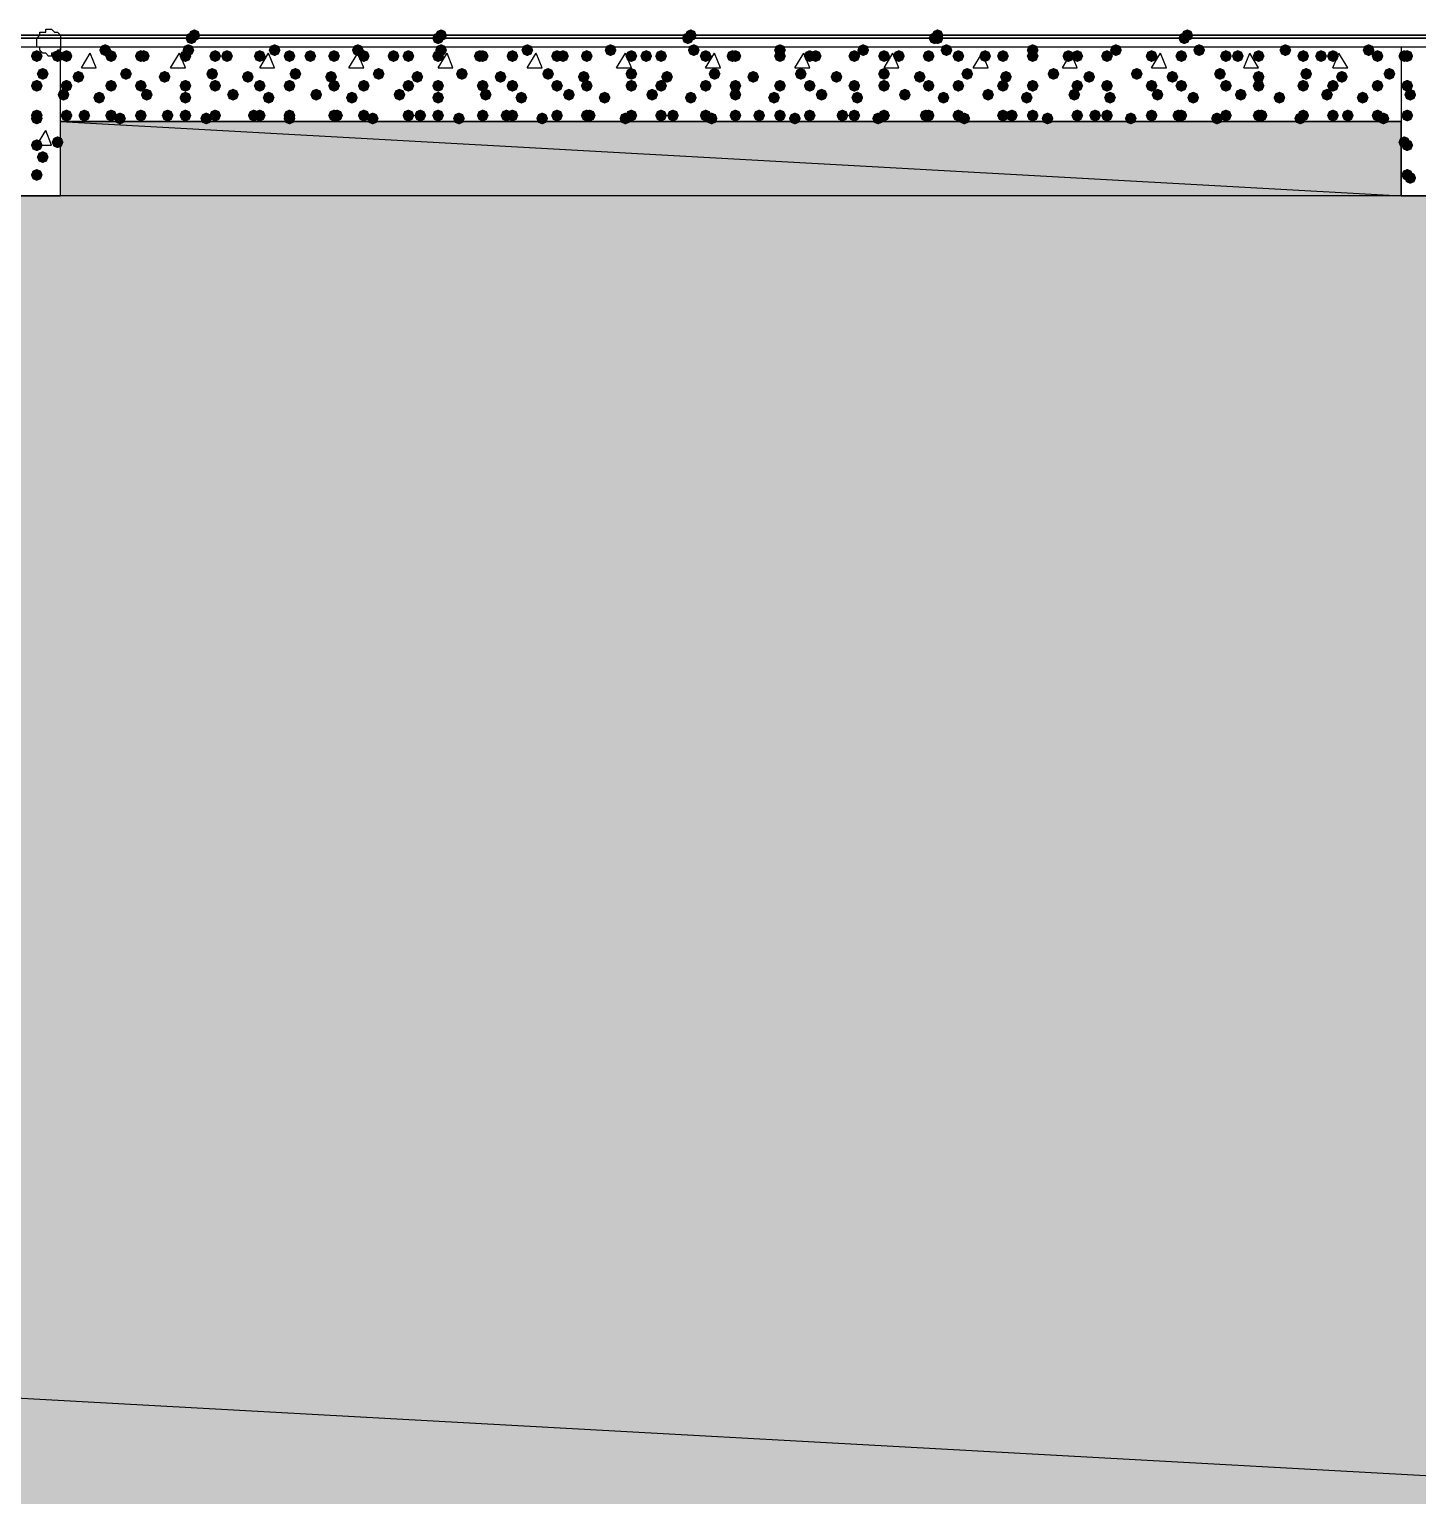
# Model space of a CAD drawing. Header units: millimetres. Extents: x 0 to 420, y 0 to 297.
# Drawn here: x 344.78 to 364.55, y 207.29 to 228.18 of the extents above; entities that cross this region are included whole.
import ezdxf

# ---------------------------------------------------------------- set-up
doc = ezdxf.new("R2010")
doc.units = ezdxf.units.MM
doc.layers.get('0').update_dxf_attribs({"linetype": 'CONTINUOUS'})

msp = doc.modelspace()

# ---------------------------------------------------------------- hatches: boundary and pattern name
at = {"true_color": 0x0000fe}
for points in [[(347.218, 228.092), (347.193129, 228.032204), (347.133333, 228.007333), (347.073537, 228.032204), (347.048667, 228.092), (347.073537, 228.151796), (347.133333, 228.176667), (347.193129, 228.151796)], [(350.731667, 228.092), (350.706796, 228.032204), (350.647, 228.007333), (350.587204, 228.032204), (350.562333, 228.092), (350.587204, 228.151796), (350.647, 228.176667), (350.706796, 228.151796)], [(354.287667, 228.092), (354.262796, 228.032204), (354.203, 228.007333), (354.143204, 228.032204), (354.118333, 228.092), (354.143204, 228.151796), (354.203, 228.176667), (354.262796, 228.151796)], [(357.801333, 228.092), (357.776462, 228.032204), (357.716667, 228.007333), (357.656871, 228.032204), (357.632, 228.092), (357.656871, 228.151796), (357.716667, 228.176667), (357.776462, 228.151796)], [(361.357333, 228.092), (361.332462, 228.032204), (361.272667, 228.007333), (361.212871, 228.032204), (361.188, 228.092), (361.212871, 228.151796), (361.272667, 228.176667), (361.332462, 228.151796)], [(347.175667, 228.049667), (347.150796, 227.989871), (347.091, 227.965), (347.031204, 227.989871), (347.006333, 228.049667), (347.031204, 228.109462), (347.091, 228.134333), (347.150796, 228.109463)], [(347.175667, 228.049667), (347.150796, 227.989871), (347.091, 227.965), (347.031204, 227.989871), (347.006333, 228.049667), (347.031204, 228.109462), (347.091, 228.134333), (347.150796, 228.109463)], [(347.175667, 228.049667), (347.150796, 227.989871), (347.091, 227.965), (347.031204, 227.989871), (347.006333, 228.049667), (347.031204, 228.109462), (347.091, 228.134333), (347.150796, 228.109463)], [(350.689333, 228.049667), (350.664462, 227.989871), (350.604667, 227.965), (350.544871, 227.989871), (350.52, 228.049667), (350.544871, 228.109462), (350.604667, 228.134333), (350.664462, 228.109463)], [(350.689333, 228.049667), (350.664462, 227.989871), (350.604667, 227.965), (350.544871, 227.989871), (350.52, 228.049667), (350.544871, 228.109462), (350.604667, 228.134333), (350.664462, 228.109463)], [(350.689333, 228.049667), (350.664462, 227.989871), (350.604667, 227.965), (350.544871, 227.989871), (350.52, 228.049667), (350.544871, 228.109462), (350.604667, 228.134333), (350.664462, 228.109463)], [(354.245333, 228.049667), (354.220463, 227.989871), (354.160667, 227.965), (354.100871, 227.989871), (354.076, 228.049667), (354.100871, 228.109462), (354.160667, 228.134333), (354.220462, 228.109463)], [(354.245333, 228.049667), (354.220463, 227.989871), (354.160667, 227.965), (354.100871, 227.989871), (354.076, 228.049667), (354.100871, 228.109462), (354.160667, 228.134333), (354.220462, 228.109463)], [(354.245333, 228.049667), (354.220463, 227.989871), (354.160667, 227.965), (354.100871, 227.989871), (354.076, 228.049667), (354.100871, 228.109462), (354.160667, 228.134333), (354.220462, 228.109463)], [(357.759, 228.049667), (357.734129, 227.989871), (357.674333, 227.965), (357.614537, 227.989871), (357.589667, 228.049667), (357.614537, 228.109462), (357.674333, 228.134333), (357.734129, 228.109463)], [(357.759, 228.049667), (357.734129, 227.989871), (357.674333, 227.965), (357.614537, 227.989871), (357.589667, 228.049667), (357.614537, 228.109462), (357.674333, 228.134333), (357.734129, 228.109463)], [(357.801333, 228.049667), (357.776462, 227.989871), (357.716667, 227.965), (357.656871, 227.989871), (357.632, 228.049667), (357.656871, 228.109462), (357.716667, 228.134333), (357.776462, 228.109463)], [(361.315, 228.049667), (361.290129, 227.989871), (361.230333, 227.965), (361.170538, 227.989871), (361.145667, 228.049667), (361.170537, 228.109462), (361.230333, 228.134333), (361.290129, 228.109463)], [(361.315, 228.049667), (361.290129, 227.989871), (361.230333, 227.965), (361.170538, 227.989871), (361.145667, 228.049667), (361.170537, 228.109462), (361.230333, 228.134333), (361.290129, 228.109463)], [(361.315, 228.049667), (361.290129, 227.989871), (361.230333, 227.965), (361.170538, 227.989871), (361.145667, 228.049667), (361.170537, 228.109462), (361.230333, 228.134333), (361.290129, 228.109463)]]:
    msp.add_hatch(color=0, dxfattribs=at).paths.add_polyline_path(points, flags=0)
at = {"true_color": 0x000007}
h = msp.add_hatch(color=0, dxfattribs=at)
h.paths.add_polyline_path([(32.215667, 228.049667), (380.661333, 228.049667)], flags=0)
h.paths.add_polyline_path([(380.661333, 228.049667), (32.215667, 228.049667)], flags=0)
at = {"true_color": 0x000008}
for points in [[(345.948, 227.880333), (345.923129, 227.820537), (345.863333, 227.795667), (345.803537, 227.820537), (345.778667, 227.880333), (345.803537, 227.940129), (345.863333, 227.965), (345.923129, 227.940129)], [(347.133333, 227.880333), (347.108462, 227.820537), (347.048667, 227.795667), (346.988871, 227.820537), (346.964, 227.880333), (346.988871, 227.940129), (347.048667, 227.965), (347.108462, 227.940129)], [(348.361, 227.880333), (348.336129, 227.820537), (348.276333, 227.795667), (348.216537, 227.820537), (348.191667, 227.880333), (348.216537, 227.940129), (348.276333, 227.965), (348.336129, 227.940129)], [(349.546333, 227.880333), (349.521462, 227.820537), (349.461667, 227.795667), (349.401871, 227.820537), (349.377, 227.880333), (349.401871, 227.940129), (349.461667, 227.965), (349.521462, 227.940129)], [(350.731667, 227.880333), (350.706796, 227.820537), (350.647, 227.795667), (350.587204, 227.820537), (350.562333, 227.880333), (350.587204, 227.940129), (350.647, 227.965), (350.706796, 227.940129)], [(351.959333, 227.880333), (351.934463, 227.820537), (351.874667, 227.795667), (351.814871, 227.820537), (351.79, 227.880333), (351.814871, 227.940129), (351.874667, 227.965), (351.934462, 227.940129)], [(353.144667, 227.880333), (353.119796, 227.820537), (353.06, 227.795667), (353.000204, 227.820537), (352.975333, 227.880333), (353.000204, 227.940129), (353.06, 227.965), (353.119796, 227.940129)], [(354.33, 227.880333), (354.305129, 227.820537), (354.245333, 227.795667), (354.185538, 227.820537), (354.160667, 227.880333), (354.185537, 227.940129), (354.245333, 227.965), (354.305129, 227.940129)], [(355.557667, 227.880333), (355.532796, 227.820537), (355.473, 227.795667), (355.413204, 227.820537), (355.388333, 227.880333), (355.413204, 227.940129), (355.473, 227.965), (355.532796, 227.940129)], [(356.743, 227.880333), (356.718129, 227.820537), (356.658333, 227.795667), (356.598538, 227.820537), (356.573667, 227.880333), (356.598537, 227.940129), (356.658333, 227.965), (356.718129, 227.940129)], [(357.928333, 227.880333), (357.903462, 227.820537), (357.843667, 227.795667), (357.783871, 227.820537), (357.759, 227.880333), (357.783871, 227.940129), (357.843667, 227.965), (357.903462, 227.940129)], [(359.156, 227.880333), (359.131129, 227.820537), (359.071333, 227.795667), (359.011537, 227.820537), (358.986667, 227.880333), (359.011537, 227.940129), (359.071333, 227.965), (359.131129, 227.940129)], [(360.341333, 227.880333), (360.316462, 227.820537), (360.256667, 227.795667), (360.196871, 227.820537), (360.172, 227.880333), (360.196871, 227.940129), (360.256667, 227.965), (360.316462, 227.940129)], [(361.526667, 227.880333), (361.501796, 227.820537), (361.442, 227.795667), (361.382204, 227.820537), (361.357333, 227.880333), (361.382204, 227.940129), (361.442, 227.965), (361.501796, 227.940129)], [(362.754333, 227.880333), (362.729462, 227.820537), (362.669667, 227.795667), (362.609871, 227.820537), (362.585, 227.880333), (362.609871, 227.940129), (362.669667, 227.965), (362.729462, 227.940129)], [(363.939667, 227.880333), (363.914796, 227.820537), (363.855, 227.795667), (363.795204, 227.820537), (363.770333, 227.880333), (363.795204, 227.940129), (363.855, 227.965), (363.914796, 227.940129)], [(345.397667, 227.795667), (345.372796, 227.735871), (345.313, 227.711), (345.253204, 227.735871), (345.228333, 227.795667), (345.253204, 227.855462), (345.313, 227.880333), (345.372796, 227.855463)], [(346.032667, 227.795667), (346.007796, 227.735871), (345.948, 227.711), (345.888204, 227.735871), (345.863333, 227.795667), (345.888204, 227.855462), (345.948, 227.880333), (346.007796, 227.855463)], [(346.456, 227.795667), (346.431129, 227.735871), (346.371333, 227.711), (346.311537, 227.735871), (346.286667, 227.795667), (346.311537, 227.855462), (346.371333, 227.880333), (346.431129, 227.855463)], [(346.498333, 227.795667), (346.473462, 227.735871), (346.413667, 227.711), (346.353871, 227.735871), (346.329, 227.795667), (346.353871, 227.855462), (346.413667, 227.880333), (346.473462, 227.855463)], [(347.091, 227.795667), (347.066129, 227.735871), (347.006333, 227.711), (346.946537, 227.735871), (346.921667, 227.795667), (346.946537, 227.855462), (347.006333, 227.880333), (347.066129, 227.855463)], [(347.514333, 227.795667), (347.489462, 227.735871), (347.429667, 227.711), (347.369871, 227.735871), (347.345, 227.795667), (347.369871, 227.855462), (347.429667, 227.880333), (347.489462, 227.855463)], [(347.683667, 227.795667), (347.658796, 227.735871), (347.599, 227.711), (347.539204, 227.735871), (347.514333, 227.795667), (347.539204, 227.855462), (347.599, 227.880333), (347.658796, 227.855463)], [(348.149333, 227.795667), (348.124462, 227.735871), (348.064667, 227.711), (348.004871, 227.735871), (347.98, 227.795667), (348.004871, 227.855462), (348.064667, 227.880333), (348.124462, 227.855463)], [(348.572667, 227.795667), (348.547796, 227.735871), (348.488, 227.711), (348.428204, 227.735871), (348.403333, 227.795667), (348.428204, 227.855462), (348.488, 227.880333), (348.547796, 227.855463)], [(348.869, 227.795667), (348.844129, 227.735871), (348.784333, 227.711), (348.724538, 227.735871), (348.699667, 227.795667), (348.724537, 227.855462), (348.784333, 227.880333), (348.844129, 227.855463)], [(349.207667, 227.795667), (349.182796, 227.735871), (349.123, 227.711), (349.063204, 227.735871), (349.038333, 227.795667), (349.063204, 227.855462), (349.123, 227.880333), (349.182796, 227.855463)], [(349.631, 227.795667), (349.606129, 227.735871), (349.546333, 227.711), (349.486537, 227.735871), (349.461667, 227.795667), (349.486537, 227.855462), (349.546333, 227.880333), (349.606129, 227.855463)], [(350.054333, 227.795667), (350.029462, 227.735871), (349.969667, 227.711), (349.909871, 227.735871), (349.885, 227.795667), (349.909871, 227.855462), (349.969667, 227.880333), (350.029462, 227.855463)], [(350.266, 227.795667), (350.241129, 227.735871), (350.181333, 227.711), (350.121537, 227.735871), (350.096667, 227.795667), (350.121537, 227.855462), (350.181333, 227.880333), (350.241129, 227.855463)], [(350.689333, 227.795667), (350.664462, 227.735871), (350.604667, 227.711), (350.544871, 227.735871), (350.52, 227.795667), (350.544871, 227.855462), (350.604667, 227.880333), (350.664462, 227.855463)], [(351.282, 227.795667), (351.257129, 227.735871), (351.197333, 227.711), (351.137538, 227.735871), (351.112667, 227.795667), (351.137537, 227.855462), (351.197333, 227.880333), (351.257129, 227.855463)], [(351.324333, 227.795667), (351.299462, 227.735871), (351.239667, 227.711), (351.179871, 227.735871), (351.155, 227.795667), (351.179871, 227.855462), (351.239667, 227.880333), (351.299462, 227.855463)], [(351.747667, 227.795667), (351.722796, 227.735871), (351.663, 227.711), (351.603204, 227.735871), (351.578333, 227.795667), (351.603204, 227.855462), (351.663, 227.880333), (351.722796, 227.855463)], [(352.382667, 227.795667), (352.357796, 227.735871), (352.298, 227.711), (352.238204, 227.735871), (352.213333, 227.795667), (352.238204, 227.855462), (352.298, 227.880333), (352.357796, 227.855463)], [(352.467333, 227.795667), (352.442462, 227.735871), (352.382667, 227.711), (352.322871, 227.735871), (352.298, 227.795667), (352.322871, 227.855462), (352.382667, 227.880333), (352.442462, 227.855463)], [(352.806, 227.795667), (352.781129, 227.735871), (352.721333, 227.711), (352.661538, 227.735871), (352.636667, 227.795667), (352.661537, 227.855462), (352.721333, 227.880333), (352.781129, 227.855463)], [(353.441, 227.795667), (353.416129, 227.735871), (353.356333, 227.711), (353.296538, 227.735871), (353.271667, 227.795667), (353.296537, 227.855462), (353.356333, 227.880333), (353.416129, 227.855463)], [(353.652667, 227.795667), (353.627796, 227.735871), (353.568, 227.711), (353.508204, 227.735871), (353.483333, 227.795667), (353.508204, 227.855462), (353.568, 227.880333), (353.627796, 227.855463)], [(353.864333, 227.795667), (353.839462, 227.735871), (353.779667, 227.711), (353.719871, 227.735871), (353.695, 227.795667), (353.719871, 227.855462), (353.779667, 227.880333), (353.839462, 227.855463)], [(354.499333, 227.795667), (354.474462, 227.735871), (354.414667, 227.711), (354.354871, 227.735871), (354.33, 227.795667), (354.354871, 227.855462), (354.414667, 227.880333), (354.474462, 227.855463)], [(354.880333, 227.795667), (354.855462, 227.735871), (354.795667, 227.711), (354.735871, 227.735871), (354.711, 227.795667), (354.735871, 227.855462), (354.795667, 227.880333), (354.855462, 227.855463)], [(354.922667, 227.795667), (354.897796, 227.735871), (354.838, 227.711), (354.778204, 227.735871), (354.753333, 227.795667), (354.778204, 227.855462), (354.838, 227.880333), (354.897796, 227.855463)], [(355.557667, 227.795667), (355.532796, 227.735871), (355.473, 227.711), (355.413204, 227.735871), (355.388333, 227.795667), (355.413204, 227.855462), (355.473, 227.880333), (355.532796, 227.855463)], [(355.981, 227.795667), (355.956129, 227.735871), (355.896333, 227.711), (355.836537, 227.735871), (355.811667, 227.795667), (355.836537, 227.855462), (355.896333, 227.880333), (355.956129, 227.855463)], [(356.065667, 227.795667), (356.040796, 227.735871), (355.981, 227.711), (355.921204, 227.735871), (355.896333, 227.795667), (355.921204, 227.855462), (355.981, 227.880333), (356.040796, 227.855463)], [(356.616, 227.795667), (356.591129, 227.735871), (356.531333, 227.711), (356.471537, 227.735871), (356.446667, 227.795667), (356.471537, 227.855462), (356.531333, 227.880333), (356.591129, 227.855463)], [(357.039333, 227.795667), (357.014462, 227.735871), (356.954667, 227.711), (356.894871, 227.735871), (356.87, 227.795667), (356.894871, 227.855462), (356.954667, 227.880333), (357.014462, 227.855463)], [(357.251, 227.795667), (357.226129, 227.735871), (357.166333, 227.711), (357.106537, 227.735871), (357.081667, 227.795667), (357.106537, 227.855462), (357.166333, 227.880333), (357.226129, 227.855463)], [(357.674333, 227.795667), (357.649462, 227.735871), (357.589667, 227.711), (357.529871, 227.735871), (357.505, 227.795667), (357.529871, 227.855462), (357.589667, 227.880333), (357.649462, 227.855463)], [(358.097667, 227.795667), (358.072796, 227.735871), (358.013, 227.711), (357.953204, 227.735871), (357.928333, 227.795667), (357.953204, 227.855462), (358.013, 227.880333), (358.072796, 227.855463)], [(358.478667, 227.795667), (358.453796, 227.735871), (358.394, 227.711), (358.334204, 227.735871), (358.309333, 227.795667), (358.334204, 227.855462), (358.394, 227.880333), (358.453796, 227.855463)], [(358.732667, 227.795667), (358.707796, 227.735871), (358.648, 227.711), (358.588204, 227.735871), (358.563333, 227.795667), (358.588204, 227.855462), (358.648, 227.880333), (358.707796, 227.855463)], [(359.156, 227.795667), (359.131129, 227.735871), (359.071333, 227.711), (359.011537, 227.735871), (358.986667, 227.795667), (359.011537, 227.855462), (359.071333, 227.880333), (359.131129, 227.855463)], [(359.664, 227.795667), (359.639129, 227.735871), (359.579333, 227.711), (359.519537, 227.735871), (359.494667, 227.795667), (359.519537, 227.855462), (359.579333, 227.880333), (359.639129, 227.855463)], [(359.791, 227.795667), (359.766129, 227.735871), (359.706333, 227.711), (359.646538, 227.735871), (359.621667, 227.795667), (359.646537, 227.855462), (359.706333, 227.880333), (359.766129, 227.855463)], [(360.214333, 227.795667), (360.189462, 227.735871), (360.129667, 227.711), (360.069871, 227.735871), (360.045, 227.795667), (360.069871, 227.855462), (360.129667, 227.880333), (360.189462, 227.855463)], [(360.849333, 227.795667), (360.824462, 227.735871), (360.764667, 227.711), (360.704871, 227.735871), (360.68, 227.795667), (360.704871, 227.855462), (360.764667, 227.880333), (360.824462, 227.855463)], [(360.849333, 227.795667), (360.824462, 227.735871), (360.764667, 227.711), (360.704871, 227.735871), (360.68, 227.795667), (360.704871, 227.855462), (360.764667, 227.880333), (360.824462, 227.855463)], [(361.272667, 227.795667), (361.247796, 227.735871), (361.188, 227.711), (361.128204, 227.735871), (361.103333, 227.795667), (361.128204, 227.855462), (361.188, 227.880333), (361.247796, 227.855463)], [(361.907667, 227.795667), (361.882796, 227.735871), (361.823, 227.711), (361.763204, 227.735871), (361.738333, 227.795667), (361.763204, 227.855462), (361.823, 227.880333), (361.882796, 227.855463)], [(362.077, 227.795667), (362.052129, 227.735871), (361.992333, 227.711), (361.932538, 227.735871), (361.907667, 227.795667), (361.932537, 227.855462), (361.992333, 227.880333), (362.052129, 227.855463)], [(362.373333, 227.795667), (362.348462, 227.735871), (362.288667, 227.711), (362.228871, 227.735871), (362.204, 227.795667), (362.228871, 227.855462), (362.288667, 227.880333), (362.348462, 227.855463)], [(363.008333, 227.795667), (362.983462, 227.735871), (362.923667, 227.711), (362.863871, 227.735871), (362.839, 227.795667), (362.863871, 227.855462), (362.923667, 227.880333), (362.983462, 227.855463)], [(363.262333, 227.795667), (363.237462, 227.735871), (363.177667, 227.711), (363.117871, 227.735871), (363.093, 227.795667), (363.117871, 227.855462), (363.177667, 227.880333), (363.237462, 227.855463)], [(363.431667, 227.795667), (363.406796, 227.735871), (363.347, 227.711), (363.287204, 227.735871), (363.262333, 227.795667), (363.287204, 227.855462), (363.347, 227.880333), (363.406796, 227.855463)], [(364.066667, 227.795667), (364.041796, 227.735871), (363.982, 227.711), (363.922204, 227.735871), (363.897333, 227.795667), (363.922204, 227.855462), (363.982, 227.880333), (364.041796, 227.855463)], [(345.567, 227.499333), (345.542129, 227.439537), (345.482333, 227.414667), (345.422537, 227.439537), (345.397667, 227.499333), (345.422537, 227.559129), (345.482333, 227.584), (345.542129, 227.559129)], [(346.244333, 227.541667), (346.219462, 227.481871), (346.159667, 227.457), (346.099871, 227.481871), (346.075, 227.541667), (346.099871, 227.601462), (346.159667, 227.626333), (346.219462, 227.601463)], [(346.794667, 227.499333), (346.769796, 227.439537), (346.71, 227.414667), (346.650204, 227.439537), (346.625333, 227.499333), (346.650204, 227.559129), (346.71, 227.584), (346.769796, 227.559129)], [(347.472, 227.541667), (347.447129, 227.481871), (347.387333, 227.457), (347.327538, 227.481871), (347.302667, 227.541667), (347.327537, 227.601462), (347.387333, 227.626333), (347.447129, 227.601463)], [(347.98, 227.499333), (347.955129, 227.439537), (347.895333, 227.414667), (347.835537, 227.439537), (347.810667, 227.499333), (347.835537, 227.559129), (347.895333, 227.584), (347.955129, 227.559129)], [(348.657333, 227.541667), (348.632462, 227.481871), (348.572667, 227.457), (348.512871, 227.481871), (348.488, 227.541667), (348.512871, 227.601462), (348.572667, 227.626333), (348.632462, 227.601463)], [(349.165333, 227.499333), (349.140463, 227.439537), (349.080667, 227.414667), (349.020871, 227.439537), (348.996, 227.499333), (349.020871, 227.559129), (349.080667, 227.584), (349.140462, 227.559129)], [(349.842667, 227.541667), (349.817796, 227.481871), (349.758, 227.457), (349.698204, 227.481871), (349.673333, 227.541667), (349.698204, 227.601462), (349.758, 227.626333), (349.817796, 227.601463)], [(350.393, 227.499333), (350.368129, 227.439537), (350.308333, 227.414667), (350.248538, 227.439537), (350.223667, 227.499333), (350.248537, 227.559129), (350.308333, 227.584), (350.368129, 227.559129)], [(351.028, 227.541667), (351.003129, 227.481871), (350.943333, 227.457), (350.883537, 227.481871), (350.858667, 227.541667), (350.883537, 227.601462), (350.943333, 227.626333), (351.003129, 227.601463)], [(351.578333, 227.499333), (351.553463, 227.439537), (351.493667, 227.414667), (351.433871, 227.439537), (351.409, 227.499333), (351.433871, 227.559129), (351.493667, 227.584), (351.553462, 227.559129)], [(352.255667, 227.541667), (352.230796, 227.481871), (352.171, 227.457), (352.111204, 227.481871), (352.086333, 227.541667), (352.111204, 227.601462), (352.171, 227.626333), (352.230796, 227.601463)], [(352.763667, 227.499333), (352.738796, 227.439537), (352.679, 227.414667), (352.619204, 227.439537), (352.594333, 227.499333), (352.619204, 227.559129), (352.679, 227.584), (352.738796, 227.559129)], [(353.441, 227.541667), (353.416129, 227.481871), (353.356333, 227.457), (353.296538, 227.481871), (353.271667, 227.541667), (353.296537, 227.601462), (353.356333, 227.626333), (353.416129, 227.601463)], [(353.949, 227.499333), (353.924129, 227.439537), (353.864333, 227.414667), (353.804537, 227.439537), (353.779667, 227.499333), (353.804537, 227.559129), (353.864333, 227.584), (353.924129, 227.559129)], [(354.626333, 227.541667), (354.601462, 227.481871), (354.541667, 227.457), (354.481871, 227.481871), (354.457, 227.541667), (354.481871, 227.601462), (354.541667, 227.626333), (354.601462, 227.601463)], [(355.176667, 227.499333), (355.151796, 227.439537), (355.092, 227.414667), (355.032204, 227.439537), (355.007333, 227.499333), (355.032204, 227.559129), (355.092, 227.584), (355.151796, 227.559129)], [(355.854, 227.541667), (355.829129, 227.481871), (355.769333, 227.457), (355.709538, 227.481871), (355.684667, 227.541667), (355.709537, 227.601462), (355.769333, 227.626333), (355.829129, 227.601463)], [(356.362, 227.499333), (356.337129, 227.439537), (356.277333, 227.414667), (356.217538, 227.439537), (356.192667, 227.499333), (356.217537, 227.559129), (356.277333, 227.584), (356.337129, 227.559129)], [(357.039333, 227.541667), (357.014462, 227.481871), (356.954667, 227.457), (356.894871, 227.481871), (356.87, 227.541667), (356.894871, 227.601462), (356.954667, 227.626333), (357.014462, 227.601463)], [(357.547333, 227.499333), (357.522462, 227.439537), (357.462667, 227.414667), (357.402871, 227.439537), (357.378, 227.499333), (357.402871, 227.559129), (357.462667, 227.584), (357.522462, 227.559129)], [(358.224667, 227.541667), (358.199796, 227.481871), (358.14, 227.457), (358.080204, 227.481871), (358.055333, 227.541667), (358.080204, 227.601462), (358.14, 227.626333), (358.199796, 227.601463)], [(358.775, 227.499333), (358.750129, 227.439537), (358.690333, 227.414667), (358.630538, 227.439537), (358.605667, 227.499333), (358.630537, 227.559129), (358.690333, 227.584), (358.750129, 227.559129)], [(359.452333, 227.541667), (359.427462, 227.481871), (359.367667, 227.457), (359.307871, 227.481871), (359.283, 227.541667), (359.307871, 227.601462), (359.367667, 227.626333), (359.427462, 227.601463)], [(359.960333, 227.499333), (359.935462, 227.439537), (359.875667, 227.414667), (359.815871, 227.439537), (359.791, 227.499333), (359.815871, 227.559129), (359.875667, 227.584), (359.935462, 227.559129)], [(360.637667, 227.541667), (360.612796, 227.481871), (360.553, 227.457), (360.493204, 227.481871), (360.468333, 227.541667), (360.493204, 227.601462), (360.553, 227.626333), (360.612796, 227.601463)], [(361.145667, 227.499333), (361.120796, 227.439537), (361.061, 227.414667), (361.001204, 227.439537), (360.976333, 227.499333), (361.001204, 227.559129), (361.061, 227.584), (361.120796, 227.559129)], [(361.823, 227.541667), (361.798129, 227.481871), (361.738333, 227.457), (361.678537, 227.481871), (361.653667, 227.541667), (361.678537, 227.601462), (361.738333, 227.626333), (361.798129, 227.601463)], [(362.373333, 227.499333), (362.348462, 227.439537), (362.288667, 227.414667), (362.228871, 227.439537), (362.204, 227.499333), (362.228871, 227.559129), (362.288667, 227.584), (362.348462, 227.559129)], [(363.050667, 227.541667), (363.025796, 227.481871), (362.966, 227.457), (362.906204, 227.481871), (362.881333, 227.541667), (362.906204, 227.601462), (362.966, 227.626333), (363.025796, 227.601463)], [(363.558667, 227.499333), (363.533796, 227.439537), (363.474, 227.414667), (363.414204, 227.439537), (363.389333, 227.499333), (363.414204, 227.559129), (363.474, 227.584), (363.533796, 227.559129)], [(364.236, 227.541667), (364.211129, 227.481871), (364.151333, 227.457), (364.091537, 227.481871), (364.066667, 227.541667), (364.091537, 227.601462), (364.151333, 227.626333), (364.211129, 227.601463)], [(345.355333, 227.245333), (345.330462, 227.185537), (345.270667, 227.160667), (345.210871, 227.185537), (345.186, 227.245333), (345.210871, 227.305129), (345.270667, 227.33), (345.330462, 227.305129)], [(345.397667, 227.372333), (345.372796, 227.312537), (345.313, 227.287667), (345.253204, 227.312537), (345.228333, 227.372333), (345.253204, 227.432129), (345.313, 227.457), (345.372796, 227.432129)], [(346.032667, 227.372333), (346.007796, 227.312537), (345.948, 227.287667), (345.888204, 227.312537), (345.863333, 227.372333), (345.888204, 227.432129), (345.948, 227.457), (346.007796, 227.432129)], [(346.456, 227.372333), (346.431129, 227.312537), (346.371333, 227.287667), (346.311537, 227.312537), (346.286667, 227.372333), (346.311537, 227.432129), (346.371333, 227.457), (346.431129, 227.432129)], [(346.540667, 227.245333), (346.515796, 227.185537), (346.456, 227.160667), (346.396204, 227.185537), (346.371333, 227.245333), (346.396204, 227.305129), (346.456, 227.33), (346.515796, 227.305129)], [(347.091, 227.372333), (347.066129, 227.312537), (347.006333, 227.287667), (346.946537, 227.312537), (346.921667, 227.372333), (346.946537, 227.432129), (347.006333, 227.457), (347.066129, 227.432129)], [(347.514333, 227.372333), (347.489462, 227.312537), (347.429667, 227.287667), (347.369871, 227.312537), (347.345, 227.372333), (347.369871, 227.432129), (347.429667, 227.457), (347.489462, 227.432129)], [(347.768333, 227.245333), (347.743462, 227.185537), (347.683667, 227.160667), (347.623871, 227.185537), (347.599, 227.245333), (347.623871, 227.305129), (347.683667, 227.33), (347.743462, 227.305129)], [(348.149333, 227.372333), (348.124462, 227.312537), (348.064667, 227.287667), (348.004871, 227.312537), (347.98, 227.372333), (348.004871, 227.432129), (348.064667, 227.457), (348.124462, 227.432129)], [(348.572667, 227.372333), (348.547796, 227.312537), (348.488, 227.287667), (348.428204, 227.312537), (348.403333, 227.372333), (348.428204, 227.432129), (348.488, 227.457), (348.547796, 227.432129)], [(348.953667, 227.245333), (348.928796, 227.185537), (348.869, 227.160667), (348.809204, 227.185537), (348.784333, 227.245333), (348.809204, 227.305129), (348.869, 227.33), (348.928796, 227.305129)], [(349.207667, 227.372333), (349.182796, 227.312537), (349.123, 227.287667), (349.063204, 227.312537), (349.038333, 227.372333), (349.063204, 227.432129), (349.123, 227.457), (349.182796, 227.432129)], [(349.631, 227.372333), (349.606129, 227.312537), (349.546333, 227.287667), (349.486537, 227.312537), (349.461667, 227.372333), (349.486537, 227.432129), (349.546333, 227.457), (349.606129, 227.432129)], [(350.139, 227.245333), (350.114129, 227.185537), (350.054333, 227.160667), (349.994537, 227.185537), (349.969667, 227.245333), (349.994537, 227.305129), (350.054333, 227.33), (350.114129, 227.305129)], [(350.266, 227.372333), (350.241129, 227.312537), (350.181333, 227.287667), (350.121537, 227.312537), (350.096667, 227.372333), (350.121537, 227.432129), (350.181333, 227.457), (350.241129, 227.432129)], [(350.689333, 227.372333), (350.664462, 227.312537), (350.604667, 227.287667), (350.544871, 227.312537), (350.52, 227.372333), (350.544871, 227.432129), (350.604667, 227.457), (350.664462, 227.432129)], [(351.324333, 227.372333), (351.299462, 227.312537), (351.239667, 227.287667), (351.179871, 227.312537), (351.155, 227.372333), (351.179871, 227.432129), (351.239667, 227.457), (351.299462, 227.432129)], [(351.366667, 227.245333), (351.341796, 227.185537), (351.282, 227.160667), (351.222204, 227.185537), (351.197333, 227.245333), (351.222204, 227.305129), (351.282, 227.33), (351.341796, 227.305129)], [(351.747667, 227.372333), (351.722796, 227.312537), (351.663, 227.287667), (351.603204, 227.312537), (351.578333, 227.372333), (351.603204, 227.432129), (351.663, 227.457), (351.722796, 227.432129)], [(352.382667, 227.372333), (352.357796, 227.312537), (352.298, 227.287667), (352.238204, 227.312537), (352.213333, 227.372333), (352.238204, 227.432129), (352.298, 227.457), (352.357796, 227.432129)], [(352.552, 227.245333), (352.527129, 227.185537), (352.467333, 227.160667), (352.407537, 227.185537), (352.382667, 227.245333), (352.407537, 227.305129), (352.467333, 227.33), (352.527129, 227.305129)], [(352.806, 227.372333), (352.781129, 227.312537), (352.721333, 227.287667), (352.661538, 227.312537), (352.636667, 227.372333), (352.661537, 227.432129), (352.721333, 227.457), (352.781129, 227.432129)], [(353.441, 227.372333), (353.416129, 227.312537), (353.356333, 227.287667), (353.296538, 227.312537), (353.271667, 227.372333), (353.296537, 227.432129), (353.356333, 227.457), (353.416129, 227.432129)], [(353.737333, 227.245333), (353.712462, 227.185537), (353.652667, 227.160667), (353.592871, 227.185537), (353.568, 227.245333), (353.592871, 227.305129), (353.652667, 227.33), (353.712462, 227.305129)], [(353.864333, 227.372333), (353.839462, 227.312537), (353.779667, 227.287667), (353.719871, 227.312537), (353.695, 227.372333), (353.719871, 227.432129), (353.779667, 227.457), (353.839462, 227.432129)], [(354.499333, 227.372333), (354.474462, 227.312537), (354.414667, 227.287667), (354.354871, 227.312537), (354.33, 227.372333), (354.354871, 227.432129), (354.414667, 227.457), (354.474462, 227.432129)], [(354.922667, 227.372333), (354.897796, 227.312537), (354.838, 227.287667), (354.778204, 227.312537), (354.753333, 227.372333), (354.778204, 227.432129), (354.838, 227.457), (354.897796, 227.432129)], [(354.922667, 227.245333), (354.897796, 227.185537), (354.838, 227.160667), (354.778204, 227.185537), (354.753333, 227.245333), (354.778204, 227.305129), (354.838, 227.33), (354.897796, 227.305129)], [(355.557667, 227.372333), (355.532796, 227.312537), (355.473, 227.287667), (355.413204, 227.312537), (355.388333, 227.372333), (355.413204, 227.432129), (355.473, 227.457), (355.532796, 227.432129)], [(355.981, 227.372333), (355.956129, 227.312537), (355.896333, 227.287667), (355.836537, 227.312537), (355.811667, 227.372333), (355.836537, 227.432129), (355.896333, 227.457), (355.956129, 227.432129)], [(356.150333, 227.245333), (356.125463, 227.185537), (356.065667, 227.160667), (356.005871, 227.185537), (355.981, 227.245333), (356.005871, 227.305129), (356.065667, 227.33), (356.125462, 227.305129)], [(356.616, 227.372333), (356.591129, 227.312537), (356.531333, 227.287667), (356.471537, 227.312537), (356.446667, 227.372333), (356.471537, 227.432129), (356.531333, 227.457), (356.591129, 227.432129)], [(357.039333, 227.372333), (357.014462, 227.312537), (356.954667, 227.287667), (356.894871, 227.312537), (356.87, 227.372333), (356.894871, 227.432129), (356.954667, 227.457), (357.014462, 227.432129)], [(357.335667, 227.245333), (357.310796, 227.185537), (357.251, 227.160667), (357.191204, 227.185537), (357.166333, 227.245333), (357.191204, 227.305129), (357.251, 227.33), (357.310796, 227.305129)], [(357.674333, 227.372333), (357.649462, 227.312537), (357.589667, 227.287667), (357.529871, 227.312537), (357.505, 227.372333), (357.529871, 227.432129), (357.589667, 227.457), (357.649462, 227.432129)], [(358.097667, 227.372333), (358.072796, 227.312537), (358.013, 227.287667), (357.953204, 227.312537), (357.928333, 227.372333), (357.953204, 227.432129), (358.013, 227.457), (358.072796, 227.432129)], [(358.521, 227.245333), (358.496129, 227.185537), (358.436333, 227.160667), (358.376537, 227.185537), (358.351667, 227.245333), (358.376537, 227.305129), (358.436333, 227.33), (358.496129, 227.305129)], [(358.732667, 227.372333), (358.707796, 227.312537), (358.648, 227.287667), (358.588204, 227.312537), (358.563333, 227.372333), (358.588204, 227.432129), (358.648, 227.457), (358.707796, 227.432129)], [(359.156, 227.372333), (359.131129, 227.312537), (359.071333, 227.287667), (359.011537, 227.312537), (358.986667, 227.372333), (359.011537, 227.432129), (359.071333, 227.457), (359.131129, 227.432129)], [(359.748667, 227.245333), (359.723796, 227.185537), (359.664, 227.160667), (359.604204, 227.185537), (359.579333, 227.245333), (359.604204, 227.305129), (359.664, 227.33), (359.723796, 227.305129)], [(359.791, 227.372333), (359.766129, 227.312537), (359.706333, 227.287667), (359.646538, 227.312537), (359.621667, 227.372333), (359.646537, 227.432129), (359.706333, 227.457), (359.766129, 227.432129)], [(360.214333, 227.372333), (360.189462, 227.312537), (360.129667, 227.287667), (360.069871, 227.312537), (360.045, 227.372333), (360.069871, 227.432129), (360.129667, 227.457), (360.189462, 227.432129)], [(360.849333, 227.372333), (360.824462, 227.312537), (360.764667, 227.287667), (360.704871, 227.312537), (360.68, 227.372333), (360.704871, 227.432129), (360.764667, 227.457), (360.824462, 227.432129)], [(360.934, 227.245333), (360.909129, 227.185537), (360.849333, 227.160667), (360.789537, 227.185537), (360.764667, 227.245333), (360.789537, 227.305129), (360.849333, 227.33), (360.909129, 227.305129)], [(361.272667, 227.372333), (361.247796, 227.312537), (361.188, 227.287667), (361.128204, 227.312537), (361.103333, 227.372333), (361.128204, 227.432129), (361.188, 227.457), (361.247796, 227.432129)], [(361.907667, 227.372333), (361.882796, 227.312537), (361.823, 227.287667), (361.763204, 227.312537), (361.738333, 227.372333), (361.763204, 227.432129), (361.823, 227.457), (361.882796, 227.432129)], [(362.119333, 227.245333), (362.094462, 227.185537), (362.034667, 227.160667), (361.974871, 227.185537), (361.95, 227.245333), (361.974871, 227.305129), (362.034667, 227.33), (362.094462, 227.305129)], [(362.373333, 227.372333), (362.348462, 227.312537), (362.288667, 227.287667), (362.228871, 227.312537), (362.204, 227.372333), (362.228871, 227.432129), (362.288667, 227.457), (362.348462, 227.432129)], [(363.008333, 227.372333), (362.983462, 227.312537), (362.923667, 227.287667), (362.863871, 227.312537), (362.839, 227.372333), (362.863871, 227.432129), (362.923667, 227.457), (362.983462, 227.432129)], [(363.347, 227.245333), (363.322129, 227.185537), (363.262333, 227.160667), (363.202538, 227.185537), (363.177667, 227.245333), (363.202537, 227.305129), (363.262333, 227.33), (363.322129, 227.305129)], [(363.431667, 227.372333), (363.406796, 227.312537), (363.347, 227.287667), (363.287204, 227.312537), (363.262333, 227.372333), (363.287204, 227.432129), (363.347, 227.457), (363.406796, 227.432129)], [(364.066667, 227.372333), (364.041796, 227.312537), (363.982, 227.287667), (363.922204, 227.312537), (363.897333, 227.372333), (363.922204, 227.432129), (363.982, 227.457), (364.041796, 227.432129)], [(345.863333, 227.203), (345.838462, 227.143204), (345.778667, 227.118333), (345.718871, 227.143204), (345.694, 227.203), (345.718871, 227.262796), (345.778667, 227.287667), (345.838462, 227.262796)], [(347.091, 227.203), (347.066129, 227.143204), (347.006333, 227.118333), (346.946537, 227.143204), (346.921667, 227.203), (346.946537, 227.262796), (347.006333, 227.287667), (347.066129, 227.262796)], [(348.276333, 227.203), (348.251463, 227.143204), (348.191667, 227.118333), (348.131871, 227.143204), (348.107, 227.203), (348.131871, 227.262796), (348.191667, 227.287667), (348.251462, 227.262796)], [(349.461667, 227.203), (349.436796, 227.143204), (349.377, 227.118333), (349.317204, 227.143204), (349.292333, 227.203), (349.317204, 227.262796), (349.377, 227.287667), (349.436796, 227.262796)], [(350.689333, 227.203), (350.664462, 227.143204), (350.604667, 227.118333), (350.544871, 227.143204), (350.52, 227.203), (350.544871, 227.262796), (350.604667, 227.287667), (350.664462, 227.262796)], [(351.874667, 227.203), (351.849796, 227.143204), (351.79, 227.118333), (351.730204, 227.143204), (351.705333, 227.203), (351.730204, 227.262796), (351.79, 227.287667), (351.849796, 227.262796)], [(353.06, 227.203), (353.035129, 227.143204), (352.975333, 227.118333), (352.915538, 227.143204), (352.890667, 227.203), (352.915537, 227.262796), (352.975333, 227.287667), (353.035129, 227.262796)], [(354.287667, 227.203), (354.262796, 227.143204), (354.203, 227.118333), (354.143204, 227.143204), (354.118333, 227.203), (354.143204, 227.262796), (354.203, 227.287667), (354.262796, 227.262796)], [(355.473, 227.203), (355.448129, 227.143204), (355.388333, 227.118333), (355.328538, 227.143204), (355.303667, 227.203), (355.328537, 227.262796), (355.388333, 227.287667), (355.448129, 227.262796)], [(356.658333, 227.203), (356.633462, 227.143204), (356.573667, 227.118333), (356.513871, 227.143204), (356.489, 227.203), (356.513871, 227.262796), (356.573667, 227.287667), (356.633462, 227.262796)], [(357.886, 227.203), (357.861129, 227.143204), (357.801333, 227.118333), (357.741537, 227.143204), (357.716667, 227.203), (357.741537, 227.262796), (357.801333, 227.287667), (357.861129, 227.262796)], [(359.071333, 227.203), (359.046462, 227.143204), (358.986667, 227.118333), (358.926871, 227.143204), (358.902, 227.203), (358.926871, 227.262796), (358.986667, 227.287667), (359.046462, 227.262796)], [(360.256667, 227.203), (360.231796, 227.143204), (360.172, 227.118333), (360.112204, 227.143204), (360.087333, 227.203), (360.112204, 227.262796), (360.172, 227.287667), (360.231796, 227.262796)], [(361.442, 227.203), (361.417129, 227.143204), (361.357333, 227.118333), (361.297537, 227.143204), (361.272667, 227.203), (361.297537, 227.262796), (361.357333, 227.287667), (361.417129, 227.262796)], [(362.669667, 227.203), (362.644796, 227.143204), (362.585, 227.118333), (362.525204, 227.143204), (362.500333, 227.203), (362.525204, 227.262796), (362.585, 227.287667), (362.644796, 227.262796)], [(363.855, 227.203), (363.830129, 227.143204), (363.770333, 227.118333), (363.710537, 227.143204), (363.685667, 227.203), (363.710537, 227.262796), (363.770333, 227.287667), (363.830129, 227.262796)], [(345.397667, 226.949), (345.372796, 226.889204), (345.313, 226.864333), (345.253204, 226.889204), (345.228333, 226.949), (345.253204, 227.008796), (345.313, 227.033667), (345.372796, 227.008796)], [(345.651667, 226.949), (345.626796, 226.889204), (345.567, 226.864333), (345.507204, 226.889204), (345.482333, 226.949), (345.507204, 227.008796), (345.567, 227.033667), (345.626796, 227.008796)], [(346.032667, 226.949), (346.007796, 226.889204), (345.948, 226.864333), (345.888204, 226.889204), (345.863333, 226.949), (345.888204, 227.008796), (345.948, 227.033667), (346.007796, 227.008796)], [(346.159667, 226.906667), (346.134796, 226.846871), (346.075, 226.822), (346.015204, 226.846871), (345.990333, 226.906667), (346.015204, 226.966462), (346.075, 226.991333), (346.134796, 226.966463)], [(346.456, 226.949), (346.431129, 226.889204), (346.371333, 226.864333), (346.311537, 226.889204), (346.286667, 226.949), (346.311537, 227.008796), (346.371333, 227.033667), (346.431129, 227.008796)], [(346.837, 226.949), (346.812129, 226.889204), (346.752333, 226.864333), (346.692538, 226.889204), (346.667667, 226.949), (346.692537, 227.008796), (346.752333, 227.033667), (346.812129, 227.008796)], [(347.091, 226.949), (347.066129, 226.889204), (347.006333, 226.864333), (346.946537, 226.889204), (346.921667, 226.949), (346.946537, 227.008796), (347.006333, 227.033667), (347.066129, 227.008796)], [(347.387333, 226.906667), (347.362462, 226.846871), (347.302667, 226.822), (347.242871, 226.846871), (347.218, 226.906667), (347.242871, 226.966462), (347.302667, 226.991333), (347.362462, 226.966463)], [(347.514333, 226.949), (347.489462, 226.889204), (347.429667, 226.864333), (347.369871, 226.889204), (347.345, 226.949), (347.369871, 227.008796), (347.429667, 227.033667), (347.489462, 227.008796)], [(348.064667, 226.949), (348.039796, 226.889204), (347.98, 226.864333), (347.920204, 226.889204), (347.895333, 226.949), (347.920204, 227.008796), (347.98, 227.033667), (348.039796, 227.008796)], [(348.149333, 226.949), (348.124462, 226.889204), (348.064667, 226.864333), (348.004871, 226.889204), (347.98, 226.949), (348.004871, 227.008796), (348.064667, 227.033667), (348.124462, 227.008796)], [(348.572667, 226.949), (348.547796, 226.889204), (348.488, 226.864333), (348.428204, 226.889204), (348.403333, 226.949), (348.428204, 227.008796), (348.488, 227.033667), (348.547796, 227.008796)], [(348.572667, 226.906667), (348.547796, 226.846871), (348.488, 226.822), (348.428204, 226.846871), (348.403333, 226.906667), (348.428204, 226.966462), (348.488, 226.991333), (348.547796, 226.966463)], [(349.207667, 226.949), (349.182796, 226.889204), (349.123, 226.864333), (349.063204, 226.889204), (349.038333, 226.949), (349.063204, 227.008796), (349.123, 227.033667), (349.182796, 227.008796)], [(349.25, 226.949), (349.225129, 226.889204), (349.165333, 226.864333), (349.105537, 226.889204), (349.080667, 226.949), (349.105537, 227.008796), (349.165333, 227.033667), (349.225129, 227.008796)], [(349.631, 226.949), (349.606129, 226.889204), (349.546333, 226.864333), (349.486537, 226.889204), (349.461667, 226.949), (349.486537, 227.008796), (349.546333, 227.033667), (349.606129, 227.008796)], [(349.758, 226.906667), (349.733129, 226.846871), (349.673333, 226.822), (349.613538, 226.846871), (349.588667, 226.906667), (349.613537, 226.966462), (349.673333, 226.991333), (349.733129, 226.966463)], [(350.266, 226.949), (350.241129, 226.889204), (350.181333, 226.864333), (350.121537, 226.889204), (350.096667, 226.949), (350.121537, 227.008796), (350.181333, 227.033667), (350.241129, 227.008796)], [(350.435333, 226.949), (350.410462, 226.889204), (350.350667, 226.864333), (350.290871, 226.889204), (350.266, 226.949), (350.290871, 227.008796), (350.350667, 227.033667), (350.410462, 227.008796)], [(350.689333, 226.949), (350.664462, 226.889204), (350.604667, 226.864333), (350.544871, 226.889204), (350.52, 226.949), (350.544871, 227.008796), (350.604667, 227.033667), (350.664462, 227.008796)], [(350.985667, 226.906667), (350.960796, 226.846871), (350.901, 226.822), (350.841204, 226.846871), (350.816333, 226.906667), (350.841204, 226.966462), (350.901, 226.991333), (350.960796, 226.966463)], [(351.324333, 226.949), (351.299462, 226.889204), (351.239667, 226.864333), (351.179871, 226.889204), (351.155, 226.949), (351.179871, 227.008796), (351.239667, 227.033667), (351.299462, 227.008796)], [(351.663, 226.949), (351.638129, 226.889204), (351.578333, 226.864333), (351.518537, 226.889204), (351.493667, 226.949), (351.518537, 227.008796), (351.578333, 227.033667), (351.638129, 227.008796)], [(351.747667, 226.949), (351.722796, 226.889204), (351.663, 226.864333), (351.603204, 226.889204), (351.578333, 226.949), (351.603204, 227.008796), (351.663, 227.033667), (351.722796, 227.008796)], [(352.171, 226.906667), (352.146129, 226.846871), (352.086333, 226.822), (352.026538, 226.846871), (352.001667, 226.906667), (352.026537, 226.966462), (352.086333, 226.991333), (352.146129, 226.966463)], [(352.382667, 226.949), (352.357796, 226.889204), (352.298, 226.864333), (352.238204, 226.889204), (352.213333, 226.949), (352.238204, 227.008796), (352.298, 227.033667), (352.357796, 227.008796)], [(352.806, 226.949), (352.781129, 226.889204), (352.721333, 226.864333), (352.661538, 226.889204), (352.636667, 226.949), (352.661537, 227.008796), (352.721333, 227.033667), (352.781129, 227.008796)], [(352.848333, 226.949), (352.823463, 226.889204), (352.763667, 226.864333), (352.703871, 226.889204), (352.679, 226.949), (352.703871, 227.008796), (352.763667, 227.033667), (352.823462, 227.008796)], [(353.356333, 226.906667), (353.331462, 226.846871), (353.271667, 226.822), (353.211871, 226.846871), (353.187, 226.906667), (353.211871, 226.966462), (353.271667, 226.991333), (353.331462, 226.966463)], [(353.441, 226.949), (353.416129, 226.889204), (353.356333, 226.864333), (353.296538, 226.889204), (353.271667, 226.949), (353.296537, 227.008796), (353.356333, 227.033667), (353.416129, 227.008796)], [(353.864333, 226.949), (353.839462, 226.889204), (353.779667, 226.864333), (353.719871, 226.889204), (353.695, 226.949), (353.719871, 227.008796), (353.779667, 227.033667), (353.839462, 227.008796)], [(354.033667, 226.949), (354.008796, 226.889204), (353.949, 226.864333), (353.889204, 226.889204), (353.864333, 226.949), (353.889204, 227.008796), (353.949, 227.033667), (354.008796, 227.008796)], [(354.499333, 226.949), (354.474462, 226.889204), (354.414667, 226.864333), (354.354871, 226.889204), (354.33, 226.949), (354.354871, 227.008796), (354.414667, 227.033667), (354.474462, 227.008796)], [(354.584, 226.906667), (354.559129, 226.846871), (354.499333, 226.822), (354.439537, 226.846871), (354.414667, 226.906667), (354.439537, 226.966462), (354.499333, 226.991333), (354.559129, 226.966463)], [(354.922667, 226.949), (354.897796, 226.889204), (354.838, 226.864333), (354.778204, 226.889204), (354.753333, 226.949), (354.778204, 227.008796), (354.838, 227.033667), (354.897796, 227.008796)], [(355.261333, 226.949), (355.236463, 226.889204), (355.176667, 226.864333), (355.116871, 226.889204), (355.092, 226.949), (355.116871, 227.008796), (355.176667, 227.033667), (355.236462, 227.008796)], [(355.557667, 226.949), (355.532796, 226.889204), (355.473, 226.864333), (355.413204, 226.889204), (355.388333, 226.949), (355.413204, 227.008796), (355.473, 227.033667), (355.532796, 227.008796)], [(355.769333, 226.906667), (355.744462, 226.846871), (355.684667, 226.822), (355.624871, 226.846871), (355.6, 226.906667), (355.624871, 226.966462), (355.684667, 226.991333), (355.744462, 226.966463)], [(355.981, 226.949), (355.956129, 226.889204), (355.896333, 226.864333), (355.836537, 226.889204), (355.811667, 226.949), (355.836537, 227.008796), (355.896333, 227.033667), (355.956129, 227.008796)], [(356.446667, 226.949), (356.421796, 226.889204), (356.362, 226.864333), (356.302204, 226.889204), (356.277333, 226.949), (356.302204, 227.008796), (356.362, 227.033667), (356.421796, 227.008796)], [(356.616, 226.949), (356.591129, 226.889204), (356.531333, 226.864333), (356.471537, 226.889204), (356.446667, 226.949), (356.471537, 227.008796), (356.531333, 227.033667), (356.591129, 227.008796)], [(356.954667, 226.906667), (356.929796, 226.846871), (356.87, 226.822), (356.810204, 226.846871), (356.785333, 226.906667), (356.810204, 226.966462), (356.87, 226.991333), (356.929796, 226.966463)], [(357.039333, 226.949), (357.014462, 226.889204), (356.954667, 226.864333), (356.894871, 226.889204), (356.87, 226.949), (356.894871, 227.008796), (356.954667, 227.033667), (357.014462, 227.008796)], [(357.632, 226.949), (357.607129, 226.889204), (357.547333, 226.864333), (357.487538, 226.889204), (357.462667, 226.949), (357.487537, 227.008796), (357.547333, 227.033667), (357.607129, 227.008796)], [(357.674333, 226.949), (357.649462, 226.889204), (357.589667, 226.864333), (357.529871, 226.889204), (357.505, 226.949), (357.529871, 227.008796), (357.589667, 227.033667), (357.649462, 227.008796)], [(358.097667, 226.949), (358.072796, 226.889204), (358.013, 226.864333), (357.953204, 226.889204), (357.928333, 226.949), (357.953204, 227.008796), (358.013, 227.033667), (358.072796, 227.008796)], [(358.182333, 226.906667), (358.157462, 226.846871), (358.097667, 226.822), (358.037871, 226.846871), (358.013, 226.906667), (358.037871, 226.966462), (358.097667, 226.991333), (358.157462, 226.966463)], [(358.732667, 226.949), (358.707796, 226.889204), (358.648, 226.864333), (358.588204, 226.889204), (358.563333, 226.949), (358.588204, 227.008796), (358.648, 227.033667), (358.707796, 227.008796)], [(358.859667, 226.949), (358.834796, 226.889204), (358.775, 226.864333), (358.715204, 226.889204), (358.690333, 226.949), (358.715204, 227.008796), (358.775, 227.033667), (358.834796, 227.008796)], [(359.156, 226.949), (359.131129, 226.889204), (359.071333, 226.864333), (359.011537, 226.889204), (358.986667, 226.949), (359.011537, 227.008796), (359.071333, 227.033667), (359.131129, 227.008796)], [(359.367667, 226.906667), (359.342796, 226.846871), (359.283, 226.822), (359.223204, 226.846871), (359.198333, 226.906667), (359.223204, 226.966462), (359.283, 226.991333), (359.342796, 226.966463)], [(359.791, 226.949), (359.766129, 226.889204), (359.706333, 226.864333), (359.646538, 226.889204), (359.621667, 226.949), (359.646537, 227.008796), (359.706333, 227.033667), (359.766129, 227.008796)], [(360.045, 226.949), (360.020129, 226.889204), (359.960333, 226.864333), (359.900538, 226.889204), (359.875667, 226.949), (359.900537, 227.008796), (359.960333, 227.033667), (360.020129, 227.008796)], [(360.214333, 226.949), (360.189462, 226.889204), (360.129667, 226.864333), (360.069871, 226.889204), (360.045, 226.949), (360.069871, 227.008796), (360.129667, 227.033667), (360.189462, 227.008796)], [(360.553, 226.906667), (360.528129, 226.846871), (360.468333, 226.822), (360.408537, 226.846871), (360.383667, 226.906667), (360.408537, 226.966462), (360.468333, 226.991333), (360.528129, 226.966463)], [(360.849333, 226.949), (360.824462, 226.889204), (360.764667, 226.864333), (360.704871, 226.889204), (360.68, 226.949), (360.704871, 227.008796), (360.764667, 227.033667), (360.824462, 227.008796)], [(361.230333, 226.949), (361.205462, 226.889204), (361.145667, 226.864333), (361.085871, 226.889204), (361.061, 226.949), (361.085871, 227.008796), (361.145667, 227.033667), (361.205462, 227.008796)], [(361.272667, 226.949), (361.247796, 226.889204), (361.188, 226.864333), (361.128204, 226.889204), (361.103333, 226.949), (361.128204, 227.008796), (361.188, 227.033667), (361.247796, 227.008796)], [(361.780667, 226.906667), (361.755796, 226.846871), (361.696, 226.822), (361.636204, 226.846871), (361.611333, 226.906667), (361.636204, 226.966462), (361.696, 226.991333), (361.755796, 226.966463)], [(361.907667, 226.949), (361.882796, 226.889204), (361.823, 226.864333), (361.763204, 226.889204), (361.738333, 226.949), (361.763204, 227.008796), (361.823, 227.033667), (361.882796, 227.008796)], [(362.373333, 226.949), (362.348462, 226.889204), (362.288667, 226.864333), (362.228871, 226.889204), (362.204, 226.949), (362.228871, 227.008796), (362.288667, 227.033667), (362.348462, 227.008796)], [(362.415667, 226.949), (362.390796, 226.889204), (362.331, 226.864333), (362.271204, 226.889204), (362.246333, 226.949), (362.271204, 227.008796), (362.331, 227.033667), (362.390796, 227.008796)], [(362.966, 226.906667), (362.941129, 226.846871), (362.881333, 226.822), (362.821537, 226.846871), (362.796667, 226.906667), (362.821537, 226.966462), (362.881333, 226.991333), (362.941129, 226.966463)], [(363.008333, 226.949), (362.983462, 226.889204), (362.923667, 226.864333), (362.863871, 226.889204), (362.839, 226.949), (362.863871, 227.008796), (362.923667, 227.033667), (362.983462, 227.008796)], [(363.431667, 226.949), (363.406796, 226.889204), (363.347, 226.864333), (363.287204, 226.889204), (363.262333, 226.949), (363.287204, 227.008796), (363.347, 227.033667), (363.406796, 227.008796)], [(363.643333, 226.949), (363.618462, 226.889204), (363.558667, 226.864333), (363.498871, 226.889204), (363.474, 226.949), (363.498871, 227.008796), (363.558667, 227.033667), (363.618462, 227.008796)], [(364.066667, 226.949), (364.041796, 226.889204), (363.982, 226.864333), (363.922204, 226.889204), (363.897333, 226.949), (363.922204, 227.008796), (363.982, 227.033667), (364.041796, 227.008796)], [(364.151333, 226.906667), (364.126463, 226.846871), (364.066667, 226.822), (364.006871, 226.846871), (363.982, 226.906667), (364.006871, 226.966462), (364.066667, 226.991333), (364.126462, 226.966463)]]:
    msp.add_hatch(color=0, dxfattribs=at).paths.add_polyline_path(points, flags=0)
at = {"true_color": 0x000007}
for points in [[(344.974333, 227.795667), (344.949462, 227.735871), (344.889667, 227.711), (344.829871, 227.735871), (344.805, 227.795667), (344.829871, 227.855462), (344.889667, 227.880333), (344.949462, 227.855463)], [(345.270667, 227.795667), (345.245796, 227.735871), (345.186, 227.711), (345.126204, 227.735871), (345.101333, 227.795667), (345.126204, 227.855462), (345.186, 227.880333), (345.245796, 227.855463)], [(364.447667, 227.795667), (364.422796, 227.735871), (364.363, 227.711), (364.303204, 227.735871), (364.278333, 227.795667), (364.303204, 227.855462), (364.363, 227.880333), (364.422796, 227.855463)], [(364.49, 227.795667), (364.465129, 227.735871), (364.405333, 227.711), (364.345537, 227.735871), (364.320667, 227.795667), (364.345537, 227.855462), (364.405333, 227.880333), (364.465129, 227.855463)], [(345.059, 227.541667), (345.034129, 227.481871), (344.974333, 227.457), (344.914537, 227.481871), (344.889667, 227.541667), (344.914537, 227.601462), (344.974333, 227.626333), (345.034129, 227.601463)], [(344.974333, 227.372333), (344.949462, 227.312537), (344.889667, 227.287667), (344.829871, 227.312537), (344.805, 227.372333), (344.829871, 227.432129), (344.889667, 227.457), (344.949462, 227.432129)], [(364.49, 227.372333), (364.465129, 227.312537), (364.405333, 227.287667), (364.345537, 227.312537), (364.320667, 227.372333), (364.345537, 227.432129), (364.405333, 227.457), (364.465129, 227.432129)], [(364.532333, 227.245333), (364.507462, 227.185537), (364.447667, 227.160667), (364.387871, 227.185537), (364.363, 227.245333), (364.387871, 227.305129), (364.447667, 227.33), (364.507462, 227.305129)], [(344.974333, 226.949), (344.949462, 226.889204), (344.889667, 226.864333), (344.829871, 226.889204), (344.805, 226.949), (344.829871, 227.008796), (344.889667, 227.033667), (344.949462, 227.008796)], [(344.974333, 226.906667), (344.949462, 226.846871), (344.889667, 226.822), (344.829871, 226.846871), (344.805, 226.906667), (344.829871, 226.966462), (344.889667, 226.991333), (344.949462, 226.966463)], [(364.49, 226.949), (364.465129, 226.889204), (364.405333, 226.864333), (364.345537, 226.889204), (364.320667, 226.949), (364.345537, 227.008796), (364.405333, 227.033667), (364.465129, 227.008796)], [(344.974333, 226.525667), (344.949462, 226.465871), (344.889667, 226.441), (344.829871, 226.465871), (344.805, 226.525667), (344.829871, 226.585462), (344.889667, 226.610333), (344.949462, 226.585463)], [(345.270667, 226.568), (345.245796, 226.508204), (345.186, 226.483333), (345.126204, 226.508204), (345.101333, 226.568), (345.126204, 226.627796), (345.186, 226.652667), (345.245796, 226.627796)], [(364.447667, 226.568), (364.422796, 226.508204), (364.363, 226.483333), (364.303204, 226.508204), (364.278333, 226.568), (364.303204, 226.627796), (364.363, 226.652667), (364.422796, 226.627796)], [(364.49, 226.525667), (364.465129, 226.465871), (364.405333, 226.441), (364.345537, 226.465871), (364.320667, 226.525667), (364.345537, 226.585462), (364.405333, 226.610333), (364.465129, 226.585463)], [(345.059, 226.356333), (345.034129, 226.296537), (344.974333, 226.271667), (344.914537, 226.296537), (344.889667, 226.356333), (344.914537, 226.416129), (344.974333, 226.441), (345.034129, 226.416129)], [(344.974333, 226.102333), (344.949462, 226.042537), (344.889667, 226.017667), (344.829871, 226.042537), (344.805, 226.102333), (344.829871, 226.162129), (344.889667, 226.187), (344.949462, 226.162129)], [(364.49, 226.102333), (364.465129, 226.042537), (364.405333, 226.017667), (364.345537, 226.042537), (364.320667, 226.102333), (364.345537, 226.162129), (364.405333, 226.187), (364.465129, 226.162129)], [(364.532333, 226.06), (364.507462, 226.000204), (364.447667, 225.975333), (364.387871, 226.000204), (364.363, 226.06), (364.387871, 226.119796), (364.447667, 226.144667), (364.507462, 226.119796)]]:
    msp.add_hatch(color=0, dxfattribs=at).paths.add_polyline_path(points, flags=0)
at = {"true_color": 0x000008}
h = msp.add_hatch(color=0, dxfattribs=at)
h.paths.add_polyline_path([(364.320667, 226.864333), (345.228333, 226.864333), (364.320667, 225.806)], flags=0)
h.paths.add_polyline_path([(345.228333, 226.864333), (364.320667, 225.806), (345.228333, 225.806)], flags=0)
h = msp.add_hatch(color=0, dxfattribs=at)
h.paths.add_polyline_path([(379.518333, 225.806), (33.401, 225.806), (379.518333, 206.756)], flags=0)
h.paths.add_polyline_path([(33.401, 225.806), (379.518333, 206.756), (33.401, 206.756)], flags=0)

# ---------------------------------------------------------------- linework, layer by layer
at = {"color": 0, "true_color": 0x000007}
for points in [[(345.228333, 228.007333), (345.228333, 227.965), (345.228333, 227.922667), (345.228333, 227.880333), (345.186, 227.880333), (345.186, 227.838), (345.143667, 227.838), (345.101333, 227.838), (345.101333, 227.795667), (345.059, 227.795667), (345.016667, 227.838), (344.974333, 227.838), (344.932, 227.880333), (344.932, 227.922667), (344.889667, 227.922667), (344.889667, 227.965), (344.889667, 228.007333), (344.889667, 228.049667), (344.932, 228.092), (344.932, 228.134333), (344.974333, 228.134333), (345.016667, 228.134333), (345.016667, 228.176667), (345.059, 228.176667), (345.101333, 228.176667), (345.143667, 228.134333), (345.186, 228.134333), (345.228333, 228.092), (345.228333, 228.049667)], [(32.215667, 228.049667), (380.703667, 228.049667)], [(32.215667, 228.049667), (380.661333, 228.049667)], [(380.661333, 228.049667), (32.215667, 228.049667)], [(343.111667, 227.922667), (343.111667, 225.806), (345.228333, 225.806), (345.228333, 227.922667)], [(364.320667, 227.922667), (364.320667, 225.806), (366.437333, 225.806), (366.437333, 227.922667)]]:
    msp.add_lwpolyline(points, close=True, dxfattribs=at)
for points in [[(380.703667, 228.092), (32.173333, 228.092), (32.173333, 228.049667)], [(380.703667, 228.092), (32.215667, 228.092), (380.703667, 228.092), (32.215667, 228.049667)], [(32.215667, 228.049667), (380.703667, 228.049667)], [(32.215667, 228.049667), (380.661333, 228.049667), (380.703667, 228.049667)], [(32.215667, 228.049667), (380.661333, 228.049667)], [(364.320667, 227.922667), (345.228333, 227.922667)], [(344.889667, 226.525667), (345.016667, 226.737333)], [(345.101333, 226.525667), (345.016667, 226.737333)], [(345.228333, 226.864333), (364.320667, 226.864333)], [(344.889667, 226.525667), (345.101333, 226.525667)]]:
    msp.add_lwpolyline(points, dxfattribs=at)
at = {"color": 0, "true_color": 0x000008}
for points in [[(345.524667, 227.626333), (345.651667, 227.838)], [(345.736333, 227.626333), (345.651667, 227.838)], [(346.794667, 227.626333), (346.921667, 227.838)], [(347.006333, 227.626333), (346.921667, 227.838)], [(348.064667, 227.626333), (348.191667, 227.838)], [(348.276333, 227.626333), (348.191667, 227.838)], [(349.334667, 227.626333), (349.461667, 227.838)], [(349.546333, 227.626333), (349.461667, 227.838)], [(350.604667, 227.626333), (350.731667, 227.838)], [(350.816333, 227.626333), (350.731667, 227.838)], [(351.874667, 227.626333), (352.001667, 227.838)], [(352.086333, 227.626333), (352.001667, 227.838)], [(353.144667, 227.626333), (353.271667, 227.838)], [(353.356333, 227.626333), (353.271667, 227.838)], [(354.414667, 227.626333), (354.541667, 227.838)], [(354.626333, 227.626333), (354.541667, 227.838)], [(355.684667, 227.626333), (355.811667, 227.838)], [(355.896333, 227.626333), (355.811667, 227.838)], [(356.954667, 227.626333), (357.081667, 227.838)], [(357.166333, 227.626333), (357.081667, 227.838)], [(358.224667, 227.626333), (358.351667, 227.838)], [(358.436333, 227.626333), (358.351667, 227.838)], [(359.494667, 227.626333), (359.621667, 227.838)], [(359.706333, 227.626333), (359.621667, 227.838)], [(360.764667, 227.626333), (360.891667, 227.838)], [(360.976333, 227.626333), (360.891667, 227.838)], [(362.077, 227.626333), (362.161667, 227.838)], [(362.288667, 227.626333), (362.161667, 227.838)], [(363.347, 227.626333), (363.431667, 227.838)], [(363.558667, 227.626333), (363.431667, 227.838)], [(345.524667, 227.626333), (345.736333, 227.626333)], [(346.794667, 227.626333), (347.006333, 227.626333)], [(348.064667, 227.626333), (348.276333, 227.626333)], [(349.334667, 227.626333), (349.546333, 227.626333)], [(350.604667, 227.626333), (350.816333, 227.626333)], [(351.874667, 227.626333), (352.086333, 227.626333)], [(353.144667, 227.626333), (353.356333, 227.626333)], [(354.414667, 227.626333), (354.626333, 227.626333)], [(355.684667, 227.626333), (355.896333, 227.626333)], [(356.954667, 227.626333), (357.166333, 227.626333)], [(358.224667, 227.626333), (358.436333, 227.626333)], [(359.494667, 227.626333), (359.706333, 227.626333)], [(360.764667, 227.626333), (360.976333, 227.626333)], [(362.077, 227.626333), (362.288667, 227.626333)], [(363.347, 227.626333), (363.558667, 227.626333)]]:
    msp.add_lwpolyline(points, dxfattribs=at)
for points in [[(364.320667, 226.864333), (345.228333, 226.864333), (364.320667, 225.806)], [(345.228333, 226.864333), (364.320667, 225.806), (345.228333, 225.806)], [(379.518333, 225.806), (33.401, 225.806), (379.518333, 206.756)], [(33.401, 225.806), (379.518333, 206.756), (33.401, 206.756)]]:
    msp.add_lwpolyline(points, close=True, dxfattribs=at)

doc.saveas('drawing.dxf')
